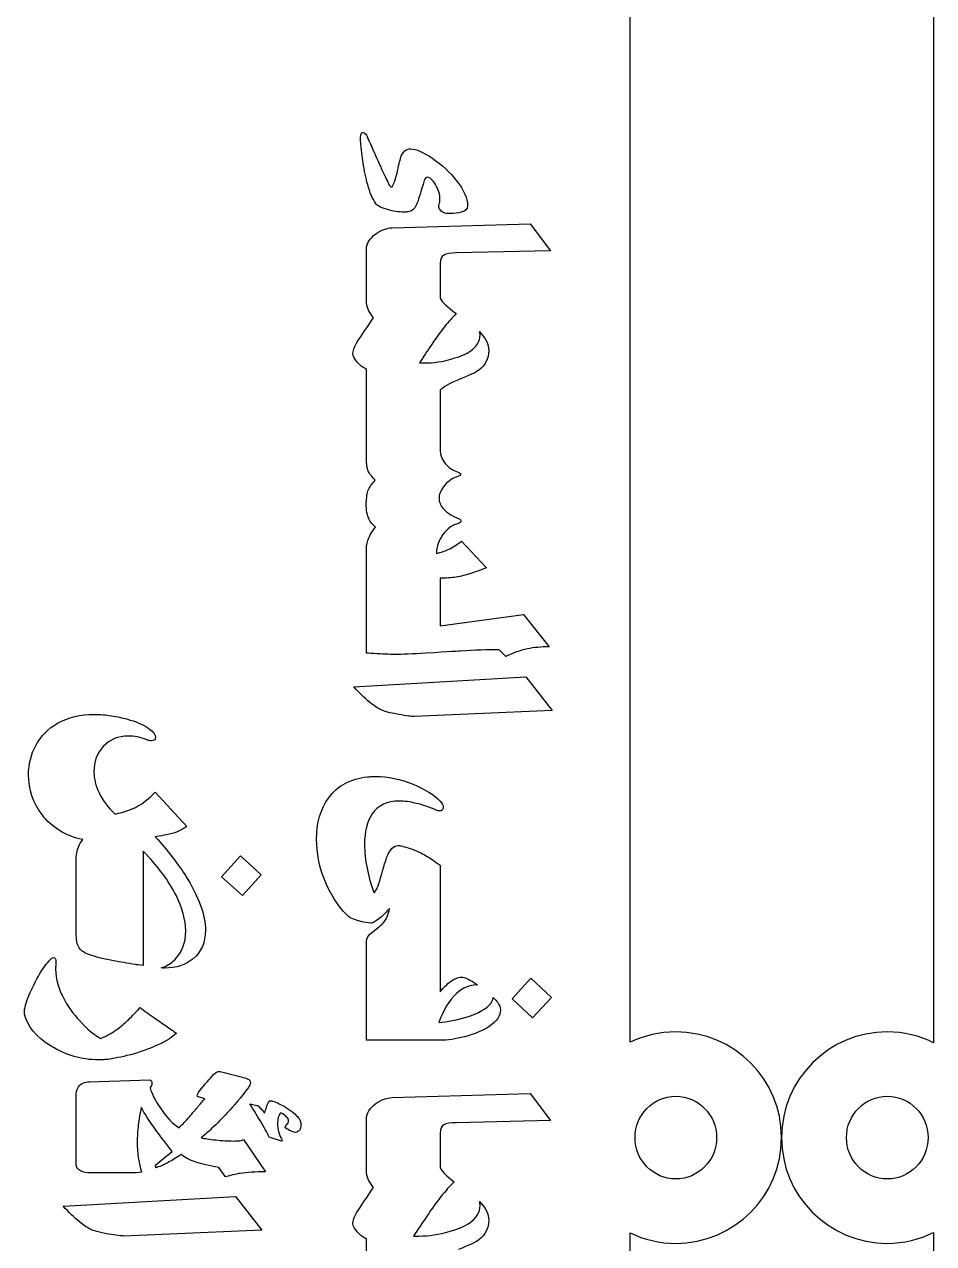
# Model space of a CAD drawing. Extents: x 0 to 978, y 1133 to 1701.
# Drawn here: x 377.3 to 468.2, y 1437.4 to 1559.2 of the extents above; entities that cross this region are included whole.
import ezdxf

# ---------------------------------------------------------------- set-up
doc = ezdxf.new("R2010")
doc.units = 0
doc.layers.add('H0115_Printing_02', color=7, linetype='CONTINUOUS')

msp = doc.modelspace()

# ---------------------------------------------------------------- linework, layer by layer
at = {"layer": 'H0115_Printing_02', "color": 1}
for points in [[(437.885089, 1457.515964), (437.885089, 1582.33496)], [(468.203888, 1582.33466), (468.203888, 1457.477664)], [(410.93609, 1547.582961), (410.93609, 1547.831961)], [(415.77809, 1546.747961), (415.94709, 1546.747961)], [(421.624089, 1541.095961), (421.624089, 1541.022961)], [(419.83409, 1540.308961), (419.48809, 1540.308961)], [(414.10009, 1538.863962), (427.874089, 1539.281962), (429.914089, 1536.575962)], [(411.52209, 1531.348962), (411.52209, 1534.760962), (411.52209, 1536.037962), (411.52209, 1536.752962)], [(429.914089, 1536.575962), (420.516089, 1536.358962)], [(418.89409, 1535.347962), (418.89409, 1534.760962), (418.89409, 1531.838962)], [(410.17309, 1526.305962), (410.17309, 1526.354962)], [(411.52209, 1515.691962), (411.52209, 1520.115962), (411.52209, 1521.512962), (411.52209, 1524.756962)], [(416.80609, 1525.370962), (417.30309, 1525.370962)], [(418.89409, 1522.644962), (418.89409, 1521.512962), (418.89409, 1520.115962), (418.89409, 1516.719962)], [(411.52209, 1496.374963), (411.52209, 1503.864962), (411.52209, 1504.587962), (411.52209, 1507.084962)], [(421.015089, 1507.582962), (423.522089, 1504.900962)], [(418.89609, 1503.864962), (418.89409, 1503.864962), (418.89409, 1499.128963), (427.207089, 1500.235962), (429.785089, 1497.016963)], [(425.464089, 1496.052963), (424.774089, 1496.719963)], [(410.24709, 1493.025963), (427.457089, 1494.013963), (430.082089, 1490.649963)], [(430.082089, 1490.649963), (416.29409, 1490.055963)], [(390.41509, 1482.502963), (393.55509, 1479.082963)], [(382.52109, 1468.195963), (382.52109, 1476.015963)], [(389.20709, 1476.609963), (389.20709, 1465.174963)], [(418.89409, 1475.202963), (418.89409, 1467.502963), (418.89409, 1466.008963), (418.89409, 1462.564963)], [(418.89409, 1457.722964), (411.52209, 1457.722964), (411.52209, 1466.008963), (411.52209, 1467.502963), (411.52209, 1467.606963)], [(380.48109, 1465.570963), (380.48109, 1465.425963)], [(396.83109, 1454.610964), (396.90309, 1454.610964)], [(383.84609, 1453.559964), (389.86909, 1453.776964)], [(382.52109, 1445.272964), (382.49709, 1452.057964)], [(395.35409, 1451.880964), (394.63909, 1452.105964)], [(401.86709, 1451.663964), (401.94009, 1451.663964)], [(414.10009, 1451.990964), (427.874089, 1452.407964), (429.914089, 1449.702964)], [(411.52209, 1444.475964), (411.52209, 1447.887964), (411.52209, 1449.164964), (411.52209, 1449.878964)], [(429.914089, 1449.702964), (420.516089, 1449.485964)], [(403.02309, 1447.657964), (401.79409, 1448.051964)], [(418.89409, 1448.473964), (418.89409, 1447.887964), (418.89409, 1444.965964)], [(399.24109, 1447.802964), (401.42509, 1444.582964)], [(388.07809, 1444.462964), (384.21509, 1444.462964), (383.97509, 1444.462964)], [(397.41809, 1444.092964), (396.75109, 1445.024964)], [(381.22209, 1441.137964), (398.43209, 1442.125964), (401.05709, 1438.761964), (387.26909, 1438.167964)], [(410.17309, 1439.432964), (410.17309, 1439.481964)], [(437.885089, 1394.951965), (437.885089, 1438.476964)], [(468.203888, 1438.515664), (468.203888, 1394.913665)], [(411.52209, 1423.800964), (411.52209, 1433.242964), (411.52209, 1434.198964), (411.52209, 1437.883964)], [(416.23609, 1438.167964), (416.78009, 1438.167964)]]:
    msp.add_lwpolyline(points, dxfattribs=at)
for points in [[(411.44209, 1548.208961)], [(389.85309, 1488.806963)], [(416.20409, 1483.287963)], [(399.14109, 1472.196963), (397.04809, 1474.048963), (398.94809, 1476.141963), (400.98709, 1474.241963)], [(430.010089, 1462.002963), (428.113089, 1459.962964), (426.071089, 1461.847963), (427.945089, 1463.921963)], [(390.24809, 1457.059964)], [(401.52209, 1450.957964)], [(446.515089, 1447.996964)], [(459.492889, 1447.996664)], [(381.22209, 1441.137964)]]:
    msp.add_lwpolyline(points, close=True, dxfattribs=at)
for points in [[(410.93609, 1547.831961), (410.93609, 1548.024961), (410.95609, 1548.164961), (410.99609, 1548.252961)], [(410.99609, 1548.252961), (411.03609, 1548.341961), (411.09409, 1548.385961), (411.16909, 1548.385961)], [(411.16909, 1548.385961), (411.25509, 1548.385961), (411.34509, 1548.326961), (411.44209, 1548.208961)], [(411.44209, 1548.208961), (411.53809, 1548.091961), (411.62109, 1547.933961), (411.69109, 1547.735961)], [(411.18409, 1545.398961), (411.10409, 1545.939961), (411.02109, 1546.667961), (410.93609, 1547.582961)], [(411.69109, 1547.735961), (411.79809, 1547.510961), (411.99309, 1547.079961), (412.27709, 1546.442961)], [(415.03909, 1546.129961), (415.21109, 1546.498961), (415.45709, 1546.704961), (415.77809, 1546.747961)], [(415.94709, 1546.747961), (416.50409, 1546.747961), (417.24109, 1546.427961), (418.16009, 1545.788961)], [(412.27709, 1546.442961), (412.70009, 1545.495961), (412.95409, 1544.927961), (413.04009, 1544.740961)], [(414.68209, 1544.812961), (414.82409, 1545.481961), (414.94309, 1545.920961), (415.03909, 1546.129961)], [(418.16009, 1545.788961), (419.07709, 1545.148961), (419.86609, 1544.408961), (420.524089, 1543.567961)], [(411.64309, 1543.183961), (411.45509, 1543.835961), (411.30309, 1544.574961), (411.18409, 1545.398961)], [(413.04009, 1544.740961), (413.31309, 1544.141961), (413.54309, 1543.656961), (413.73009, 1543.287961)], [(414.25209, 1543.287961), (414.39709, 1543.635961), (414.54009, 1544.143961), (414.68209, 1544.812961)], [(412.42909, 1541.320961), (412.12409, 1541.790961), (411.86209, 1542.412961), (411.64309, 1543.183961)], [(413.73009, 1543.287961), (413.83209, 1543.062961), (413.92609, 1542.949961), (414.01109, 1542.949961)], [(414.01109, 1542.949961), (414.05409, 1542.949961), (414.09609, 1542.980961), (414.13609, 1543.042961)], [(414.13609, 1543.042961), (414.17609, 1543.103961), (414.21509, 1543.185961), (414.25209, 1543.287961)], [(417.29609, 1543.608961), (416.95309, 1542.473961), (416.73109, 1541.751961), (416.62909, 1541.440961)], [(417.42409, 1543.837961), (417.37609, 1543.791961), (417.33309, 1543.715961), (417.29609, 1543.608961)], [(417.61709, 1543.921961), (417.53709, 1543.910961), (417.47209, 1543.882961), (417.42409, 1543.837961)], [(418.42409, 1543.183961), (418.12709, 1543.675961), (417.85809, 1543.921961), (417.61709, 1543.921961)], [(418.87009, 1541.761961), (418.87009, 1542.216961), (418.72109, 1542.690961), (418.42409, 1543.183961)], [(420.524089, 1543.567961), (421.258089, 1542.631961), (421.624089, 1541.807961), (421.624089, 1541.095961)], [(418.77409, 1541.247961), (418.83809, 1541.376961), (418.87009, 1541.547961), (418.87009, 1541.761961)], [(413.61809, 1540.685961), (412.98609, 1540.867961), (412.59009, 1541.079961), (412.42909, 1541.320961)], [(415.25609, 1540.436961), (414.74209, 1540.436961), (414.19609, 1540.519961), (413.61809, 1540.685961)], [(415.94709, 1540.533961), (415.88309, 1540.501961), (415.78609, 1540.477961), (415.65809, 1540.460961)], [(416.62909, 1541.440961), (416.47409, 1540.980961), (416.24709, 1540.677961), (415.94709, 1540.533961)], [(418.75009, 1541.046961), (418.75009, 1541.132961), (418.75809, 1541.199961), (418.77409, 1541.247961)], [(418.97009, 1540.561961), (418.82309, 1540.697961), (418.75009, 1540.859961), (418.75009, 1541.046961)], [(419.48809, 1540.308961), (419.29009, 1540.340961), (419.11709, 1540.424961), (418.97009, 1540.561961)], [(421.624089, 1541.022961), (421.624089, 1540.744961), (421.416089, 1540.546961), (420.998089, 1540.428961)], [(415.65809, 1540.460961), (415.53009, 1540.445961), (415.39609, 1540.436961), (415.25609, 1540.436961)], [(420.998089, 1540.428961), (420.709089, 1540.348961), (420.321089, 1540.308961), (419.83409, 1540.308961)], [(411.52209, 1536.752962), (411.52209, 1537.314962), (411.83309, 1537.817962), (412.45409, 1538.261962)], [(412.45409, 1538.261962), (413.01009, 1538.663962), (413.55909, 1538.863962), (414.10009, 1538.863962)], [(419.25609, 1536.145962), (419.01509, 1536.004962), (418.89409, 1535.737962), (418.89409, 1535.347962)], [(420.516089, 1536.358962), (419.91709, 1536.358962), (419.49609, 1536.287962), (419.25609, 1536.145962)], [(411.77509, 1530.557962), (411.63909, 1530.784962), (411.55409, 1531.048962), (411.52209, 1531.348962)], [(418.89409, 1531.838962), (419.08109, 1531.442962), (419.60909, 1530.936962), (420.476089, 1530.320962)], [(410.81509, 1527.799962), (411.28109, 1528.489962), (411.74709, 1529.180962), (412.21209, 1529.871962)], [(412.21209, 1529.871962), (412.05709, 1530.101962), (411.91109, 1530.329962), (411.77509, 1530.557962)], [(420.499089, 1530.304962), (420.106089, 1529.921962), (419.70909, 1529.491962), (419.30509, 1528.978962)], [(420.476089, 1530.320962), (420.484089, 1530.314962), (420.490089, 1530.310962), (420.499089, 1530.304962)], [(419.30509, 1528.978962), (418.91509, 1528.481962), (418.48209, 1527.882962), (418.00509, 1527.181962)], [(422.884089, 1528.145962), (422.884089, 1528.263962), (422.843089, 1528.381962), (422.814089, 1528.499962)], [(422.814089, 1528.499962), (423.418089, 1527.871962), (423.736089, 1527.239962), (423.736089, 1526.602962)], [(410.17309, 1526.354962), (410.17309, 1526.680962), (410.38709, 1527.162962), (410.81509, 1527.799962)], [(418.00509, 1527.181962), (417.60509, 1526.577962), (417.20609, 1525.974962), (416.80609, 1525.370962)], [(421.949089, 1526.582962), (422.241089, 1526.806962), (422.460089, 1527.035962), (422.607089, 1527.269962)], [(422.607089, 1527.269962), (422.792089, 1527.551962), (422.884089, 1527.844962), (422.884089, 1528.145962)], [(410.59809, 1525.447962), (410.31509, 1525.762962), (410.17309, 1526.049962), (410.17309, 1526.305962)], [(420.064089, 1525.778962), (420.893089, 1526.012962), (421.521089, 1526.280962), (421.949089, 1526.582962)], [(423.736089, 1526.602962), (423.736089, 1525.795962), (423.412089, 1525.149962), (422.765089, 1524.668962)], [(411.35309, 1524.836962), (411.08609, 1524.981962), (410.83409, 1525.184962), (410.59809, 1525.447962)], [(411.45409, 1524.776962), (411.43509, 1524.784962), (411.40209, 1524.804962), (411.35309, 1524.836962)], [(411.52209, 1524.756962), (411.49509, 1524.761962), (411.47309, 1524.768962), (411.45409, 1524.776962)], [(417.30309, 1525.370962), (418.18909, 1525.370962), (419.11009, 1525.506962), (420.064089, 1525.778962)], [(420.709089, 1523.688962), (419.80409, 1523.335962), (419.19909, 1522.987962), (418.89409, 1522.644962)], [(422.765089, 1524.668962), (422.438089, 1524.421962), (421.753089, 1524.095962), (420.709089, 1523.688962)], [(418.89409, 1516.719962), (418.89409, 1516.189962), (419.07109, 1515.716962), (419.42409, 1515.298962)], [(411.89909, 1514.214962), (411.64809, 1514.556962), (411.52209, 1515.049962), (411.52209, 1515.691962)], [(419.42409, 1515.298962), (419.72409, 1514.950962), (420.088089, 1514.695962), (420.516089, 1514.535962)], [(412.40509, 1513.652962), (412.09009, 1513.995962), (411.92109, 1514.182962), (411.89909, 1514.214962)], [(420.564089, 1513.997962), (420.007089, 1513.805962), (419.55809, 1513.472962), (419.21509, 1513.002962)], [(420.516089, 1514.535962), (420.794089, 1514.444962), (420.934089, 1514.361962), (420.934089, 1514.286962)], [(420.934089, 1514.286962), (420.934089, 1514.190962), (420.811089, 1514.094962), (420.564089, 1513.997962)], [(411.49809, 1511.340962), (411.49809, 1511.832962), (411.55709, 1512.247962), (411.67509, 1512.584962)], [(411.67509, 1512.584962), (411.81409, 1512.980962), (412.05709, 1513.336962), (412.40509, 1513.652962)], [(419.21509, 1513.002962), (418.92109, 1512.595962), (418.77409, 1512.204962), (418.77409, 1511.829962)], [(411.79509, 1509.734962), (411.59709, 1510.130962), (411.49809, 1510.665962), (411.49809, 1511.340962)], [(418.77409, 1511.829962), (418.77409, 1511.466962), (418.92909, 1511.115962), (419.23909, 1510.778962)], [(419.23909, 1510.778962), (419.59309, 1510.392962), (420.109089, 1510.063962), (420.789089, 1509.790962)], [(412.42909, 1508.979962), (412.13509, 1509.225962), (411.92309, 1509.477962), (411.79509, 1509.734962)], [(411.85109, 1508.120962), (411.93709, 1508.286962), (412.12909, 1508.572962), (412.42909, 1508.979962)], [(420.717089, 1509.348962), (420.112089, 1509.198962), (419.59509, 1508.829962), (419.16709, 1508.240962)], [(420.958089, 1509.573962), (420.958089, 1509.477962), (420.877089, 1509.402962), (420.717089, 1509.348962)], [(420.789089, 1509.790962), (420.902089, 1509.747962), (420.958089, 1509.675962), (420.958089, 1509.573962)], [(411.52209, 1507.084962), (411.58609, 1507.480962), (411.69609, 1507.826962), (411.85109, 1508.120962)], [(419.16709, 1508.240962), (418.73809, 1507.652962), (418.52509, 1507.022962), (418.52509, 1506.353962)], [(418.52509, 1506.353962), (418.94309, 1506.439962), (419.32809, 1506.562962), (419.68109, 1506.723962)], [(419.68109, 1506.723962), (420.148089, 1506.932962), (420.592089, 1507.218962), (421.015089, 1507.582962)], [(421.948089, 1504.346962), (421.449089, 1504.185962), (420.959089, 1504.065962), (420.477089, 1503.985962)], [(423.522089, 1504.900962), (422.718089, 1504.611962), (422.194089, 1504.426962), (421.948089, 1504.346962)], [(420.477089, 1503.985962), (419.99509, 1503.905962), (419.46809, 1503.864962), (418.89609, 1503.864962)], [(424.774089, 1496.719963), (423.628089, 1496.719963), (422.346089, 1496.678963), (420.927089, 1496.598963)], [(427.601089, 1496.815963), (426.846089, 1496.660963), (426.134089, 1496.406963), (425.464089, 1496.052963)], [(429.785089, 1497.016963), (428.982089, 1497.016963), (428.254089, 1496.949963), (427.601089, 1496.815963)], [(412.55809, 1496.333963), (412.11309, 1496.360963), (411.76809, 1496.374963), (411.52209, 1496.374963)], [(414.34909, 1496.253963), (414.04409, 1496.253963), (413.44709, 1496.280963), (412.55809, 1496.333963)], [(417.48109, 1496.381963), (416.12109, 1496.296963), (415.07709, 1496.253963), (414.34909, 1496.253963)], [(420.927089, 1496.598963), (420.916089, 1496.598963), (419.76709, 1496.526963), (417.48109, 1496.381963)], [(411.86909, 1491.468963), (411.33409, 1491.907963), (410.79309, 1492.426963), (410.24709, 1493.025963)], [(412.92209, 1490.745963), (412.66409, 1490.863963), (412.31409, 1491.104963), (411.86909, 1491.468963)], [(414.76009, 1490.256963), (413.84509, 1490.416963), (413.23209, 1490.579963), (412.92209, 1490.745963)], [(378.474091, 1487.167963), (378.987091, 1488.115963), (379.716091, 1488.854963), (380.65809, 1489.383963)], [(380.65809, 1489.383963), (381.70209, 1489.973963), (382.93009, 1490.267963), (384.34409, 1490.267963)], [(384.34409, 1490.267963), (384.90109, 1490.267963), (385.46509, 1490.223963), (386.03809, 1490.134963)], [(386.03809, 1490.134963), (386.61109, 1490.046963), (387.23209, 1489.903963), (387.90109, 1489.705963)], [(387.90109, 1489.705963), (388.74209, 1489.464963), (389.39209, 1489.164963), (389.85309, 1488.806963)], [(416.29409, 1490.055963), (416.03709, 1490.055963), (415.52609, 1490.122963), (414.76009, 1490.256963)], [(389.85309, 1488.806963), (390.24309, 1488.500963), (390.43909, 1488.217963), (390.43909, 1487.955963)], [(377.751091, 1484.245963), (377.751091, 1485.305963), (377.992091, 1486.279963), (378.474091, 1487.167963)], [(385.21909, 1487.063963), (384.59809, 1486.394963), (384.28809, 1485.553963), (384.28809, 1484.542963)], [(387.73309, 1488.107963), (386.70509, 1488.107963), (385.86709, 1487.759963), (385.21909, 1487.063963)], [(389.60409, 1487.737963), (388.92409, 1487.984963), (388.30009, 1488.107963), (387.73309, 1488.107963)], [(389.84509, 1487.645963), (389.79109, 1487.653963), (389.71109, 1487.684963), (389.60409, 1487.737963)], [(390.02209, 1487.633963), (389.95709, 1487.633963), (389.89809, 1487.637963), (389.84509, 1487.645963)], [(390.43909, 1487.955963), (390.43909, 1487.740963), (390.30009, 1487.633963), (390.02209, 1487.633963)], [(384.28809, 1484.542963), (384.28809, 1483.835963), (384.45609, 1483.132963), (384.79409, 1482.430963)], [(379.100091, 1480.254963), (378.200091, 1481.421963), (377.751091, 1482.752963), (377.751091, 1484.245963)], [(407.75609, 1481.946963), (408.65009, 1483.156963), (409.93709, 1483.849963), (411.61809, 1484.026963)], [(411.61809, 1484.026963), (411.75809, 1484.037963), (411.89909, 1484.047963), (412.04409, 1484.058963)], [(412.04409, 1484.058963), (412.18809, 1484.069963), (412.31709, 1484.074963), (412.42909, 1484.074963)], [(412.42909, 1484.074963), (413.66609, 1484.074963), (414.92409, 1483.811963), (416.20409, 1483.287963)], [(384.79409, 1482.430963), (385.15809, 1481.670963), (385.69609, 1480.964963), (386.40809, 1480.311963)], [(388.64809, 1481.089963), (389.17809, 1481.384963), (389.76709, 1481.855963), (390.41509, 1482.502963)], [(416.20409, 1483.287963), (417.37109, 1482.805963), (418.26809, 1482.240963), (418.89409, 1481.593963)], [(386.40809, 1480.311963), (387.33909, 1480.514963), (388.08609, 1480.774963), (388.64809, 1481.089963)], [(406.53509, 1477.779963), (406.53509, 1479.460963), (406.94209, 1480.849963), (407.75609, 1481.946963)], [(414.79109, 1481.617963), (413.58609, 1481.617963), (412.68909, 1481.191963), (412.10009, 1480.340963)], [(416.50509, 1481.384963), (415.86009, 1481.539963), (415.28809, 1481.617963), (414.79109, 1481.617963)], [(418.54909, 1480.677963), (417.83109, 1480.993963), (417.15009, 1481.229963), (416.50509, 1481.384963)], [(418.89409, 1481.593963), (419.09209, 1481.373963), (419.19109, 1481.167963), (419.19109, 1480.975963)], [(419.19109, 1480.975963), (419.18009, 1480.862963), (419.14009, 1480.774963), (419.07109, 1480.710963)], [(383.16309, 1477.757963), (381.44009, 1478.143963), (380.08509, 1478.975963), (379.100091, 1480.254963)], [(412.10009, 1480.340963), (411.58609, 1479.596963), (411.32909, 1478.571963), (411.32909, 1477.265963)], [(418.79809, 1480.629963), (418.70209, 1480.629963), (418.61809, 1480.645963), (418.54909, 1480.677963)], [(419.07109, 1480.710963), (419.00109, 1480.645963), (418.91009, 1480.619963), (418.79809, 1480.629963)], [(392.60709, 1478.544963), (392.28609, 1478.421963), (391.91709, 1478.317963), (391.49909, 1478.231963)], [(393.55509, 1479.082963), (393.30809, 1478.873963), (392.99309, 1478.694963), (392.60709, 1478.544963)], [(382.73009, 1476.998963), (382.83709, 1477.274963), (382.98109, 1477.528963), (383.16309, 1477.757963)], [(391.49909, 1478.231963), (391.26409, 1478.183963), (390.90209, 1478.124963), (390.41509, 1478.055963)], [(390.41509, 1478.055963), (391.60409, 1476.727963), (392.58309, 1475.469963), (393.35409, 1474.281963)], [(407.32209, 1473.772963), (406.79709, 1475.105963), (406.53509, 1476.441963), (406.53509, 1477.779963)], [(411.32909, 1477.265963), (411.32909, 1476.510963), (411.41309, 1475.722963), (411.57809, 1474.900963)], [(382.52109, 1476.015963), (382.55309, 1476.395963), (382.62309, 1476.723963), (382.73009, 1476.998963)], [(392.49109, 1472.215963), (391.77109, 1473.635963), (390.67709, 1475.100963), (389.20709, 1476.609963)], [(412.93509, 1473.949963), (413.25109, 1475.100963), (413.46509, 1475.809963), (413.57809, 1476.077963)], [(413.57809, 1476.077963), (413.88309, 1476.805963), (414.25509, 1477.169963), (414.69409, 1477.169963)], [(414.69409, 1477.169963), (414.79109, 1477.169963), (414.86309, 1477.161963), (414.91109, 1477.144963)], [(414.91109, 1477.144963), (415.45209, 1477.022963), (415.92709, 1476.877963), (416.33709, 1476.711963)], [(416.33709, 1476.711963), (416.74609, 1476.545963), (417.16509, 1476.334963), (417.59309, 1476.077963)], [(417.59309, 1476.077963), (417.88209, 1475.905963), (418.31609, 1475.614963), (418.89409, 1475.202963)], [(411.57809, 1474.900963), (411.74409, 1474.079963), (411.97209, 1473.269963), (412.26109, 1472.472963)], [(393.35409, 1474.281963), (394.06609, 1473.183963), (394.59609, 1472.148963), (394.94409, 1471.173963)], [(409.57909, 1470.208963), (408.61509, 1471.203963), (407.86309, 1472.391963), (407.32209, 1473.772963)], [(412.26109, 1472.472963), (412.48009, 1472.622963), (412.70509, 1473.114963), (412.93509, 1473.949963)], [(393.45509, 1468.653963), (393.45509, 1469.753963), (393.13409, 1470.940963), (392.49109, 1472.215963)], [(394.94409, 1471.173963), (395.26509, 1470.280963), (395.42609, 1469.458963), (395.42609, 1468.708963)], [(410.71909, 1469.645963), (410.14109, 1469.817963), (409.76109, 1470.004963), (409.57909, 1470.208963)], [(412.98309, 1470.031963), (412.66809, 1469.747963), (412.38709, 1469.554963), (412.14009, 1469.453963)], [(413.81109, 1470.874963), (413.51109, 1470.536963), (413.23509, 1470.256963), (412.98309, 1470.031963)], [(413.12809, 1469.340963), (413.52409, 1469.758963), (413.75209, 1470.269963), (413.81109, 1470.874963)], [(395.42609, 1468.708963), (395.42609, 1467.494963), (395.01709, 1466.544963), (394.19809, 1465.858963)], [(411.96409, 1469.421963), (411.64309, 1469.421963), (411.22809, 1469.496963), (410.71909, 1469.645963)], [(412.05609, 1469.437963), (412.01009, 1469.426963), (411.98009, 1469.421963), (411.96409, 1469.421963)], [(412.14009, 1469.453963), (412.12909, 1469.453963), (412.10209, 1469.447963), (412.05609, 1469.437963)], [(412.06809, 1468.497963), (412.75909, 1469.038963), (413.11209, 1469.319963), (413.12809, 1469.340963)], [(382.90609, 1466.821963), (382.65009, 1467.127963), (382.52109, 1467.584963), (382.52109, 1468.195963)], [(392.36009, 1465.763963), (393.09009, 1466.493963), (393.45509, 1467.456963), (393.45509, 1468.653963)], [(411.52209, 1467.606963), (411.52209, 1467.911963), (411.70409, 1468.208963), (412.06809, 1468.497963)], [(384.07109, 1466.179963), (383.51909, 1466.335963), (383.13109, 1466.549963), (382.90609, 1466.821963)], [(378.891091, 1464.373963), (379.335091, 1465.112963), (379.726091, 1465.626963), (380.06409, 1465.915963)], [(380.06409, 1465.915963), (380.11209, 1465.963963), (380.17609, 1465.987963), (380.25609, 1465.987963)], [(380.25609, 1465.987963), (380.32609, 1465.987963), (380.38109, 1465.954963), (380.42109, 1465.887963)], [(380.42109, 1465.887963), (380.46109, 1465.820963), (380.48109, 1465.714963), (380.48109, 1465.570963)], [(380.46509, 1465.208963), (380.46009, 1465.106963), (380.45709, 1464.981963), (380.45709, 1464.831963)], [(380.48109, 1465.425963), (380.47609, 1465.383963), (380.47009, 1465.310963), (380.46509, 1465.208963)], [(386.23909, 1465.657963), (385.47409, 1465.807963), (384.75109, 1465.982963), (384.07109, 1466.179963)], [(388.45509, 1465.280963), (387.59909, 1465.408963), (386.86009, 1465.535963), (386.23909, 1465.657963)], [(389.20709, 1465.174963), (388.79509, 1465.232963), (388.53609, 1465.269963), (388.45509, 1465.280963)], [(391.02009, 1464.942963), (391.52509, 1465.112963), (391.97609, 1465.379963), (392.36009, 1465.763963)], [(394.19809, 1465.858963), (393.45309, 1465.237963), (392.50309, 1464.927963), (391.34709, 1464.927963)], [(377.795091, 1462.197963), (378.103091, 1462.947963), (378.468091, 1463.672963), (378.891091, 1464.373963)], [(380.45709, 1464.831963), (380.45709, 1463.835963), (380.74909, 1462.808963), (381.33309, 1461.748963)], [(391.34709, 1464.927963), (391.25609, 1464.927963), (391.14509, 1464.932963), (391.02009, 1464.942963)], [(419.89809, 1463.568963), (420.294089, 1463.867963), (420.674089, 1464.017963), (421.038089, 1464.017963)], [(421.038089, 1464.017963), (421.193089, 1464.017963), (421.365089, 1463.975963), (421.552089, 1463.889963)], [(421.552089, 1463.889963), (421.809089, 1463.760963), (422.031089, 1463.637963), (422.219089, 1463.519963)], [(418.89409, 1462.564963), (419.26909, 1463.008963), (419.60309, 1463.343963), (419.89809, 1463.568963)], [(422.528089, 1463.243963), (421.827089, 1463.243963), (421.156089, 1462.957963), (420.515089, 1462.385963)], [(422.219089, 1463.519963), (422.340089, 1463.443963), (422.488089, 1463.335963), (422.629089, 1463.234963)], [(422.629089, 1463.234963), (422.594089, 1463.235963), (422.564089, 1463.243963), (422.528089, 1463.243963)], [(377.333091, 1460.503963), (377.333091, 1460.883963), (377.487091, 1461.448963), (377.795091, 1462.197963)], [(381.33309, 1461.748963), (381.80409, 1460.891963), (382.43009, 1460.070963), (383.21209, 1459.283964)], [(420.515089, 1462.385963), (419.77509, 1461.714963), (419.19209, 1460.747963), (418.76809, 1459.485964)], [(422.728089, 1460.506963), (423.661089, 1460.966963), (424.136089, 1461.457963), (424.182089, 1461.979963)], [(424.182089, 1461.979963), (424.375089, 1461.797963), (424.540089, 1461.629963), (424.644089, 1461.488963)], [(424.644089, 1461.488963), (424.826089, 1461.242963), (424.917089, 1461.004963), (424.917089, 1460.773963)], [(377.357091, 1460.335963), (377.341091, 1460.399963), (377.333091, 1460.455963), (377.333091, 1460.503963)], [(380.02409, 1457.123964), (378.519091, 1458.044964), (377.630091, 1459.114964), (377.357091, 1460.335963)], [(387.64609, 1459.692964), (387.94009, 1459.976964), (388.35509, 1460.404963), (388.89009, 1460.977963)], [(388.89009, 1460.977963), (389.22809, 1460.731963), (389.68009, 1460.410963), (390.24809, 1460.013963)], [(418.76809, 1459.485964), (420.426089, 1459.682964), (421.746089, 1460.023963), (422.728089, 1460.506963)], [(424.917089, 1460.773963), (424.917089, 1460.158963), (424.540089, 1459.599964), (423.784089, 1459.095964)], [(383.21209, 1459.283964), (383.84909, 1458.646964), (384.42209, 1458.185964), (384.93109, 1457.902964)], [(386.41709, 1458.681964), (386.79109, 1458.932964), (387.20109, 1459.269964), (387.64609, 1459.692964)], [(390.24809, 1460.013963), (390.66009, 1459.724964), (391.07509, 1459.435964), (391.49309, 1459.146964)], [(391.49309, 1459.146964), (392.04409, 1458.766964), (392.39009, 1458.523964), (392.52909, 1458.416964)], [(423.784089, 1459.095964), (423.153089, 1458.673964), (422.328089, 1458.330964), (421.311089, 1458.067964)], [(384.93109, 1457.902964), (385.48809, 1458.126964), (385.98309, 1458.386964), (386.41709, 1458.681964)], [(392.52909, 1458.416964), (391.98309, 1457.923964), (391.22209, 1457.471964), (390.24809, 1457.059964)], [(421.311089, 1458.067964), (420.423089, 1457.837964), (419.61709, 1457.722964), (418.89409, 1457.722964)], [(442.439089, 1458.558964), (440.806089, 1458.558964), (439.266089, 1458.177964), (437.885089, 1457.515964)], [(453.004089, 1447.996964), (453.004089, 1453.829964), (448.274089, 1458.558964), (442.439089, 1458.558964)], [(463.568888, 1458.559664), (457.733889, 1458.559664), (453.003889, 1453.830664), (453.003889, 1447.996664)], [(468.203888, 1457.477664), (466.802888, 1458.163664), (465.233888, 1458.559664), (463.568888, 1458.559664)], [(384.70609, 1455.766964), (383.06209, 1455.766964), (381.50209, 1456.218964), (380.02409, 1457.123964)], [(390.24809, 1457.059964), (389.45009, 1456.721964), (388.55609, 1456.430964), (387.56509, 1456.184964)], [(385.08409, 1455.774964), (384.92809, 1455.774964), (384.80309, 1455.771964), (384.70609, 1455.766964)], [(385.44509, 1455.790964), (385.35909, 1455.780964), (385.23909, 1455.774964), (385.08409, 1455.774964)], [(387.56509, 1456.184964), (386.73009, 1455.975964), (386.02309, 1455.844964), (385.44509, 1455.790964)], [(395.15309, 1453.053964), (395.43109, 1453.390964), (395.79309, 1453.802964), (396.23709, 1454.289964)], [(396.23709, 1454.289964), (396.44609, 1454.525964), (396.64409, 1454.632964), (396.83109, 1454.610964)], [(396.90309, 1454.610964), (397.59409, 1454.434964), (398.28509, 1454.255964), (398.97609, 1454.072964)], [(398.97609, 1454.072964), (399.27509, 1453.987964), (399.50309, 1453.912964), (399.65809, 1453.847964)], [(382.49709, 1452.057964), (382.49709, 1452.496964), (382.58009, 1452.836964), (382.74609, 1453.077964)], [(382.74609, 1453.077964), (382.96509, 1453.398964), (383.33209, 1453.559964), (383.84609, 1453.559964)], [(389.86909, 1453.776964), (389.94409, 1453.732964), (389.99909, 1453.682964), (390.03409, 1453.623964)], [(390.07009, 1453.406964), (390.07009, 1453.267964), (390.01109, 1453.127964), (389.89309, 1452.988964)], [(389.89309, 1452.988964), (390.02209, 1452.448964), (390.37009, 1451.763964), (390.93709, 1450.933964)], [(390.03409, 1453.623964), (390.06809, 1453.564964), (390.08009, 1453.492964), (390.07009, 1453.406964)], [(394.59109, 1452.177964), (394.59109, 1452.306964), (394.77809, 1452.598964), (395.15309, 1453.053964)], [(399.73009, 1452.988964), (398.95909, 1452.009964), (398.25309, 1451.169964), (397.61009, 1450.467964)], [(399.65809, 1453.847964), (399.83509, 1453.783964), (399.92309, 1453.660964), (399.92309, 1453.478964)], [(399.92309, 1453.478964), (399.92309, 1453.339964), (399.85909, 1453.176964), (399.73009, 1452.988964)], [(394.63909, 1452.105964), (394.60709, 1452.116964), (394.59109, 1452.140964), (394.59109, 1452.177964)], [(394.66309, 1451.053964), (394.89309, 1451.332964), (395.12409, 1451.607964), (395.35409, 1451.880964)], [(401.52209, 1450.957964), (401.64009, 1451.412964), (401.75509, 1451.648964), (401.86709, 1451.663964)], [(401.94009, 1451.663964), (402.20709, 1451.663964), (402.63609, 1451.496964), (403.22509, 1451.162964)], [(412.45409, 1451.388964), (413.01009, 1451.789964), (413.55909, 1451.990964), (414.10009, 1451.990964)], [(438.363089, 1447.996964), (438.363089, 1450.278964), (440.188089, 1452.128964), (442.439089, 1452.128964)], [(442.439089, 1452.128964), (444.690089, 1452.128964), (446.515089, 1450.278964), (446.515089, 1447.996964)], [(459.492889, 1447.996664), (459.492889, 1450.278664), (461.316888, 1452.128664), (463.568888, 1452.128664)], [(463.568888, 1452.128664), (465.819888, 1452.128664), (467.644888, 1450.278664), (467.644888, 1447.996664)], [(389.03909, 1451.006964), (388.89009, 1450.425964), (388.78209, 1449.841964), (388.71409, 1449.250964)], [(390.57209, 1448.618964), (389.79209, 1449.672964), (389.28109, 1450.468964), (389.03909, 1451.006964)], [(390.93709, 1450.933964), (391.57409, 1449.996964), (392.19509, 1449.346964), (392.80009, 1448.982964)], [(393.70009, 1449.937964), (394.02609, 1450.307964), (394.34709, 1450.679964), (394.66309, 1451.053964)], [(397.61009, 1450.467964), (397.10209, 1449.911964), (396.59309, 1449.397964), (396.08409, 1448.926964)], [(400.89509, 1449.704964), (400.55209, 1450.261964), (400.21209, 1450.815964), (399.87509, 1451.367964)], [(399.87509, 1451.367964), (399.95009, 1451.345964), (400.09209, 1451.311964), (400.30109, 1451.266964)], [(400.30109, 1451.266964), (400.51009, 1451.221964), (400.63809, 1451.190964), (400.68609, 1451.174964)], [(400.68609, 1451.174964), (400.79309, 1451.067964), (400.90209, 1450.957964), (401.01209, 1450.844964)], [(401.01209, 1450.844964), (401.12209, 1450.732964), (401.22709, 1450.596964), (401.32909, 1450.435964)], [(401.32909, 1450.435964), (401.39309, 1450.612964), (401.45809, 1450.786964), (401.52209, 1450.957964)], [(402.95309, 1450.484964), (402.84009, 1450.350964), (402.75809, 1450.186964), (402.70809, 1449.993964)], [(403.57909, 1450.018964), (403.45109, 1450.162964), (403.24209, 1450.317964), (402.95309, 1450.484964)], [(403.22509, 1451.162964), (403.81409, 1450.827964), (404.28809, 1450.462964), (404.64709, 1450.066964)], [(411.52209, 1449.878964), (411.52209, 1450.440964), (411.83309, 1450.943964), (412.45409, 1451.388964)], [(388.71409, 1449.250964), (388.64509, 1448.660964), (388.61109, 1448.102964), (388.61109, 1447.574964)], [(392.80009, 1448.982964), (393.01909, 1449.191964), (393.31909, 1449.509964), (393.70009, 1449.937964)], [(401.79409, 1448.051964), (401.58509, 1448.511964), (401.28509, 1449.062964), (400.89509, 1449.704964)], [(402.70809, 1449.993964), (402.65709, 1449.801964), (402.63209, 1449.603964), (402.63209, 1449.400964)], [(402.63209, 1449.400964), (402.63209, 1449.105964), (402.67309, 1448.812964), (402.75509, 1448.520964)], [(403.39409, 1449.030964), (403.38909, 1449.041964), (403.46109, 1449.142964), (403.61109, 1449.335964)], [(403.74009, 1449.648964), (403.74009, 1449.772964), (403.68609, 1449.894964), (403.57909, 1450.018964)], [(403.61109, 1449.335964), (403.69709, 1449.448964), (403.74009, 1449.552964), (403.74009, 1449.648964)], [(404.64709, 1450.066964), (404.75409, 1449.959964), (404.83409, 1449.832964), (404.88809, 1449.684964)], [(404.96809, 1449.231964), (404.96809, 1449.022964), (404.91909, 1448.851964), (404.82009, 1448.717964)], [(404.88809, 1449.684964), (404.94109, 1449.537964), (404.96809, 1449.386964), (404.96809, 1449.231964)], [(419.25609, 1449.272964), (419.01509, 1449.130964), (418.89409, 1448.864964), (418.89409, 1448.473964)], [(420.516089, 1449.485964), (419.91709, 1449.485964), (419.49609, 1449.414964), (419.25609, 1449.272964)], [(392.09109, 1446.610964), (391.48909, 1447.400964), (390.98309, 1448.070964), (390.57209, 1448.618964)], [(396.08409, 1448.926964), (395.92409, 1448.776964), (395.56509, 1448.460964), (395.00809, 1447.978964)], [(395.00809, 1447.978964), (395.32409, 1447.903964), (395.80909, 1447.831964), (396.46209, 1447.761964)], [(402.75509, 1448.520964), (402.83809, 1448.228964), (402.95109, 1447.973964), (403.09509, 1447.754964)], [(403.84409, 1448.717964), (403.64009, 1448.829964), (403.49109, 1448.934964), (403.39409, 1449.030964)], [(404.39809, 1448.516964), (404.27009, 1448.516964), (404.08509, 1448.583964), (403.84409, 1448.717964)], [(404.82009, 1448.717964), (404.72109, 1448.583964), (404.58009, 1448.516964), (404.39809, 1448.516964)], [(442.439089, 1443.864964), (440.188089, 1443.864964), (438.363089, 1445.714964), (438.363089, 1447.996964)], [(446.515089, 1447.996964), (446.515089, 1445.714964), (444.690089, 1443.864964), (442.439089, 1443.864964)], [(442.439089, 1437.433964), (448.274089, 1437.433964), (453.004089, 1442.162964), (453.004089, 1447.996964)], [(453.003889, 1447.996664), (453.003889, 1442.162664), (457.733889, 1437.433664), (463.568888, 1437.433664)], [(463.568888, 1443.864664), (461.316888, 1443.864664), (459.492889, 1445.714664), (459.492889, 1447.996664)], [(467.644888, 1447.996664), (467.644888, 1445.714664), (465.819888, 1443.864664), (463.568888, 1443.864664)], [(388.61109, 1447.574964), (388.61109, 1446.921964), (388.65309, 1446.346964), (388.73809, 1445.851964)], [(396.46209, 1447.761964), (397.11509, 1447.692964), (397.69609, 1447.657964), (398.20509, 1447.657964)], [(398.20509, 1447.657964), (398.48809, 1447.657964), (398.71309, 1447.667964), (398.87909, 1447.685964)], [(398.87909, 1447.685964), (399.04509, 1447.704964), (399.16609, 1447.743964), (399.24109, 1447.802964)], [(403.09909, 1447.677964), (403.06409, 1447.664964), (403.03909, 1447.657964), (403.02309, 1447.657964)], [(403.09509, 1447.754964), (403.13309, 1447.716964), (403.13409, 1447.691964), (403.09909, 1447.677964)], [(388.73809, 1445.851964), (388.80709, 1445.448964), (388.91509, 1445.009964), (389.04609, 1444.550964)], [(390.47809, 1445.282964), (391.01509, 1445.724964), (391.55309, 1446.167964), (392.09109, 1446.610964)], [(391.78009, 1445.561964), (391.20209, 1445.246964), (391.27309, 1445.251964), (390.70609, 1445.064964)], [(393.01709, 1446.332964), (392.57809, 1446.027964), (392.16609, 1445.770964), (391.78009, 1445.561964)], [(394.46309, 1445.554964), (393.79909, 1445.773964), (393.31709, 1446.033964), (393.01709, 1446.332964)], [(396.75109, 1445.024964), (395.79809, 1445.184964), (395.03509, 1445.361964), (394.46309, 1445.554964)], [(382.93909, 1444.686964), (382.66009, 1444.836964), (382.52109, 1445.031964), (382.52109, 1445.272964)], [(383.97509, 1444.462964), (383.56209, 1444.462964), (383.21709, 1444.537964), (382.93909, 1444.686964)], [(389.04609, 1444.550964), (388.71409, 1444.491964), (388.39109, 1444.462964), (388.07809, 1444.462964)], [(390.41509, 1444.990964), (390.65109, 1445.173964), (390.23909, 1445.088964), (390.47809, 1445.282964)], [(390.70609, 1445.064964), (390.60609, 1445.031964), (390.51309, 1445.018964), (390.41509, 1444.990964)], [(398.89509, 1444.413964), (398.68109, 1444.381964), (398.18909, 1444.274964), (397.41809, 1444.092964)], [(401.42509, 1444.582964), (400.44009, 1444.582964), (399.59609, 1444.526964), (398.89509, 1444.413964)], [(411.77509, 1443.684964), (411.63909, 1443.912964), (411.55409, 1444.175964), (411.52209, 1444.475964)], [(418.89409, 1444.965964), (419.06709, 1444.599964), (419.54309, 1444.136964), (420.295089, 1443.584964)], [(412.21209, 1442.997964), (412.05709, 1443.228964), (411.91109, 1443.456964), (411.77509, 1443.684964)], [(420.295089, 1443.584964), (419.85909, 1443.160964), (419.41809, 1442.683964), (418.96809, 1442.112964)], [(410.81509, 1440.926964), (411.28109, 1441.617964), (411.74709, 1442.307964), (412.21209, 1442.997964)], [(418.96809, 1442.112964), (418.54209, 1441.569964), (418.06809, 1440.914964), (417.54709, 1440.147964)], [(382.84409, 1439.580964), (382.30909, 1440.019964), (381.76809, 1440.538964), (381.22209, 1441.137964)], [(410.17309, 1439.481964), (410.17309, 1439.807964), (410.38709, 1440.289964), (410.81509, 1440.926964)], [(422.579089, 1440.244964), (422.781089, 1440.552964), (422.882089, 1440.872964), (422.882089, 1441.201964)], [(422.882089, 1441.201964), (422.882089, 1441.341964), (422.856089, 1441.481964), (422.819089, 1441.620964)], [(422.819089, 1441.620964), (423.420089, 1440.995964), (423.736089, 1440.364964), (423.736089, 1439.730964)], [(383.89609, 1438.857964), (383.63909, 1438.975964), (383.28909, 1439.216964), (382.84409, 1439.580964)], [(417.54709, 1440.147964), (417.10909, 1439.487964), (416.67309, 1438.827964), (416.23609, 1438.167964)], [(419.79909, 1438.613964), (420.704089, 1438.869964), (421.391089, 1439.163964), (421.860089, 1439.492964)], [(421.860089, 1439.492964), (422.179089, 1439.737964), (422.419089, 1439.988964), (422.579089, 1440.244964)], [(423.736089, 1439.730964), (423.736089, 1438.922964), (423.412089, 1438.277964), (422.765089, 1437.795964)], [(385.73509, 1438.368964), (384.82009, 1438.528964), (384.20709, 1438.691964), (383.89609, 1438.857964)], [(387.26909, 1438.167964), (387.01209, 1438.167964), (386.50009, 1438.234964), (385.73509, 1438.368964)], [(410.59809, 1438.574964), (410.31509, 1438.890964), (410.17309, 1439.176964), (410.17309, 1439.432964)], [(411.35309, 1437.963964), (411.08609, 1438.108964), (410.83409, 1438.311964), (410.59809, 1438.574964)], [(416.78009, 1438.167964), (417.74809, 1438.167964), (418.75509, 1438.316964), (419.79909, 1438.613964)], [(437.885089, 1438.476964), (439.266089, 1437.814964), (440.806089, 1437.433964), (442.439089, 1437.433964)], [(463.568888, 1437.433664), (465.233888, 1437.433664), (466.802888, 1437.829664), (468.203888, 1438.515664)], [(411.45409, 1437.903964), (411.43509, 1437.911964), (411.40209, 1437.931964), (411.35309, 1437.963964)], [(411.52209, 1437.883964), (411.49509, 1437.888964), (411.47309, 1437.895964), (411.45409, 1437.903964)], [(422.765089, 1437.795964), (422.438089, 1437.548964), (421.753089, 1437.222964), (420.709089, 1436.815964)]]:
    msp.add_open_spline(points, degree=3, dxfattribs=at)

doc.saveas('drawing.dxf')
